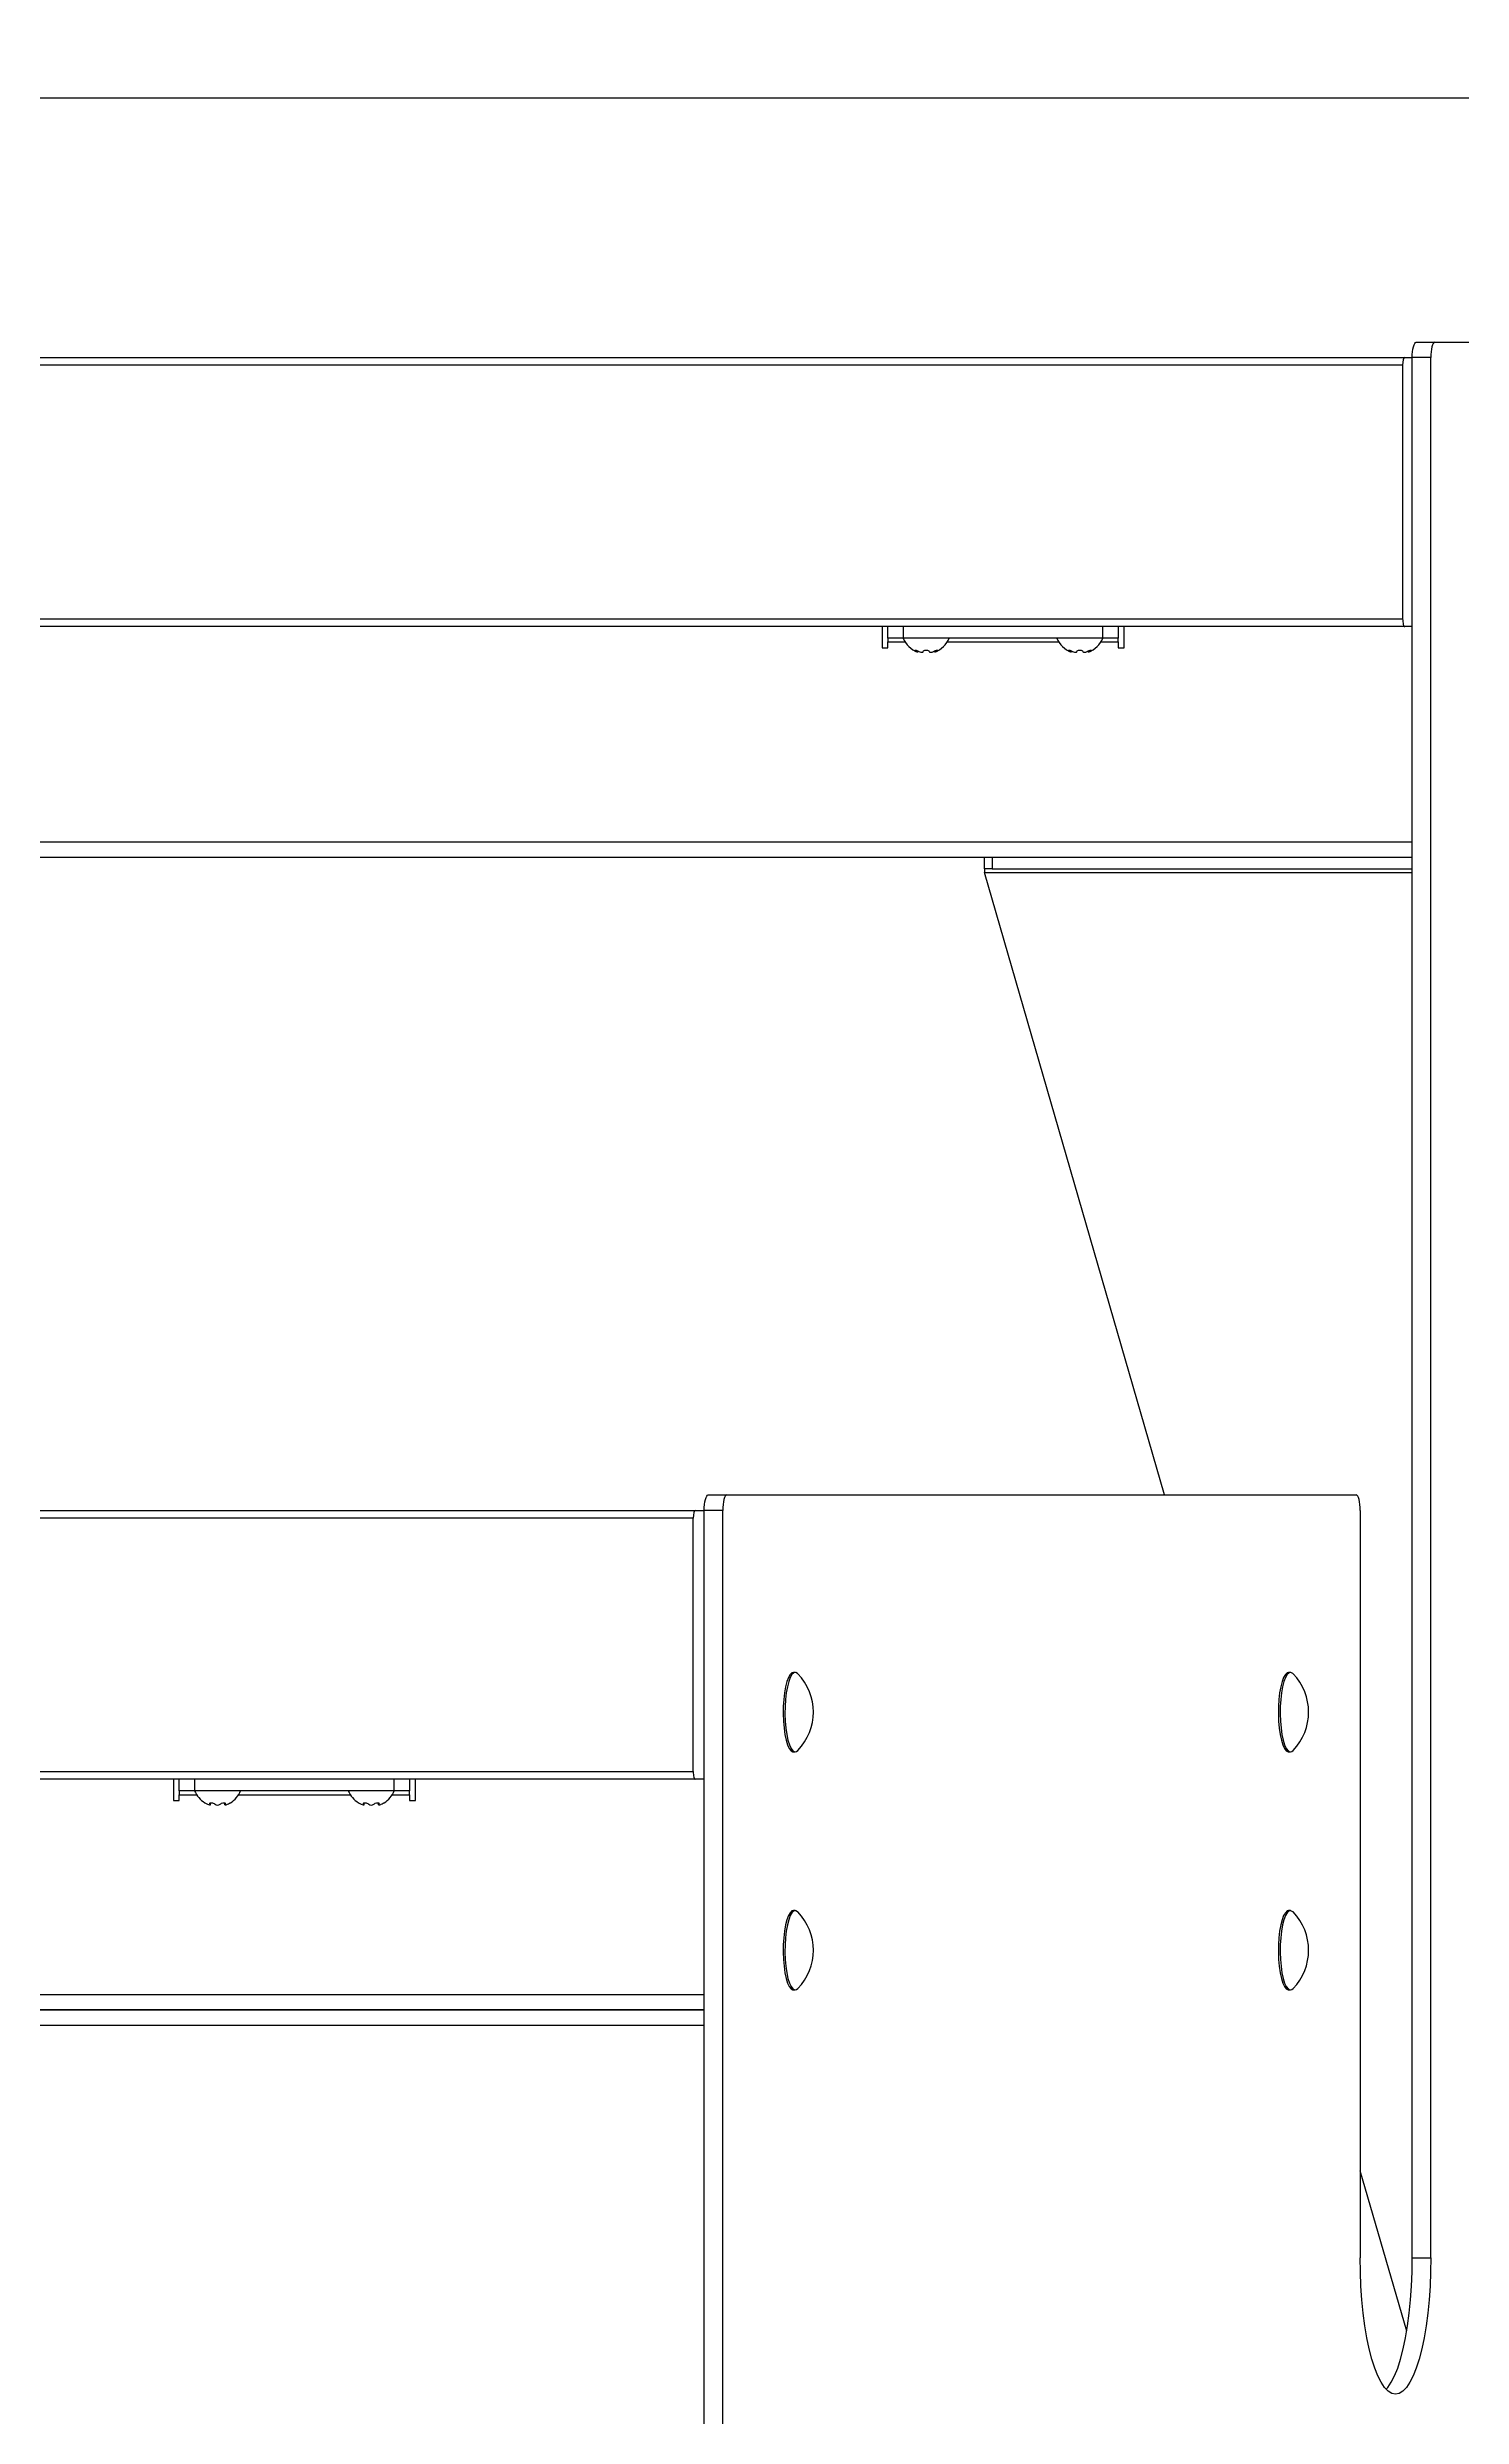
# Model space of a CAD drawing. Header units: millimetres. Extents: x 11758 to 17968, y 3782 to 8272.
# Drawn here: x 15870 to 16238, y 7168 to 7785 of the extents above; entities that cross this region are included whole.
import ezdxf

# ---------------------------------------------------------------- set-up
doc = ezdxf.new("R2010")
doc.units = ezdxf.units.MM
doc.header["$LTSCALE"] = 0.1
doc.layers.add('Nekreslit', color=6, linetype='Continuous', plot=False)
doc.styles.add('SEACAD_Arial', font='arial.ttf', dxfattribs={"width": 0.8})
doc.dimstyles.new('ISO-25', dxfattribs={"dimtxt": 1.6, "dimasz": 2, "dimexe": 0.5, "dimexo": 1.5, "dimtad": 1, "dimdec": 0, "dimtxsty": 'SEACAD_Arial', "dimcen": 2, "dimadec": 0, "dimazin": 0, "dimtfac": 1, "dimtdec": 0, "dimtmove": 0, "dimatfit": 3, "dimfxl": 1, "dimarcsym": 0})

# ---------------------------------------------------------------- blocks, each defined once
blk = doc.blocks.new('*D36')
at = {"color": 0, "lineweight": -2, "transparency": 16777216}
for p, q in [((14711.07, 7734.25), (14711.07, 7834.64)), ((16395.62, 7734.25), (16395.62, 7834.64)), ((14751.07, 7824.64), (16355.62, 7824.64))]:
    blk.add_line(p, q, dxfattribs=at)
at = {"color": 0, "transparency": 16777216}
for points in [[(14751.07, 7831.31), (14751.07, 7817.98), (14711.07, 7824.64)], [(16355.62, 7831.31), (16355.62, 7817.98), (16395.62, 7824.64)]]:
    blk.add_solid(points, dxfattribs=at)
at = {"layer": 'Defpoints', "color": 0, "transparency": 16777216}
for p in [(16395.62, 7824.64), (14711.07, 7704.25), (16395.62, 7704.25)]:
    blk.add_point(p, dxfattribs=at)
at = {"color": 0, "transparency": 16777216, "insert": (15553.35, 7853.48), "char_height": 32, "attachment_point": 5, "style": 'SEACAD_Arial'}
blk.add_mtext('1685', dxfattribs=at)

msp = doc.modelspace()

# ---------------------------------------------------------------- linework, layer by layer
for p, q in [((16225.93, 7708.25), (16230.76, 7708.25)), ((16230.76, 7708.25), (16394.59, 7708.25)), ((14884.3, 7704.25), (16222.93, 7704.25)), ((16222.4, 7702.25), (14884.83, 7702.25)), ((16222.4, 7636.25), (16222.4, 7702.25)), ((16222.93, 7704.25), (16224.89, 7704.25)), ((16229.72, 7704.25), (16224.89, 7704.25)), ((16224.89, 7209.75), (16224.89, 7704.25)), ((16229.72, 7209.75), (16229.72, 7704.25)), ((16222.93, 7634.25), (14884.3, 7634.25)), ((14884.83, 7636.25), (16222.4, 7636.25)), ((16086.88, 7634.25), (16086.88, 7628.75)), ((16088.38, 7631.25), (16088.38, 7634.25)), ((16092.38, 7634.25), (16092.38, 7631.25)), ((16144.38, 7631.25), (16144.38, 7634.25)), ((16148.38, 7634.25), (16148.38, 7631.25)), ((16149.88, 7628.75), (16149.88, 7634.25)), ((16224.89, 7634.25), (16222.93, 7634.25)), ((16086.88, 7628.75), (16088.38, 7628.75)), ((16092.38, 7631.25), (16088.38, 7631.25)), ((16088.38, 7631.25), (16088.38, 7630.25)), ((16088.38, 7628.75), (16088.38, 7630.25)), ((16088.38, 7630.25), (16092.91, 7630.25)), ((16144.38, 7631.25), (16092.38, 7631.25)), ((16095.75, 7627.77), (16095.75, 7628.09)), ((16095.75, 7627.77), (16095.75, 7628.09)), ((16095.75, 7627.77), (16095.75, 7627.77)), ((16096.13, 7627.57), (16096.13, 7627.95)), ((16096.5, 7627.77), (16096.5, 7627.77)), ((16097.63, 7627.77), (16097.63, 7627.77)), ((16099.13, 7627.77), (16099.13, 7627.77)), ((16100.25, 7627.77), (16100.25, 7627.77)), ((16100.63, 7627.95), (16100.63, 7627.57)), ((16101, 7627.77), (16101, 7628.09)), ((16101, 7627.77), (16101, 7628.09)), ((16101, 7627.77), (16101, 7627.77)), ((16103.84, 7630.25), (16132.91, 7630.25)), ((16135.75, 7627.77), (16135.75, 7628.09)), ((16135.75, 7627.77), (16135.75, 7628.09)), ((16135.75, 7627.77), (16135.75, 7627.77)), ((16136.13, 7627.57), (16136.13, 7627.95)), ((16136.5, 7627.77), (16136.5, 7627.77)), ((16137.63, 7627.77), (16137.63, 7627.77)), ((16139.13, 7627.77), (16139.13, 7627.77)), ((16140.25, 7627.77), (16140.25, 7627.77)), ((16140.63, 7627.95), (16140.63, 7627.57)), ((16141, 7627.77), (16141, 7628.09)), ((16141, 7627.77), (16141, 7628.09)), ((16141, 7627.77), (16141, 7627.77)), ((16143.84, 7630.25), (16148.38, 7630.25)), ((16148.38, 7631.25), (16144.38, 7631.25)), ((16148.38, 7630.25), (16148.38, 7631.25)), ((16148.38, 7630.25), (16148.38, 7628.75)), ((16148.38, 7628.75), (16149.88, 7628.75)), ((14881.81, 7578.25), (16224.89, 7578.25)), ((14881.81, 7574.25), (16224.89, 7574.25)), ((16113.52, 7571.25), (16113.52, 7574.25)), ((16115.52, 7574.25), (16115.52, 7571.25)), ((16115.52, 7571.25), (16113.52, 7571.25)), ((16113.52, 7571.25), (16113.52, 7570.25)), ((16160.42, 7408.25), (16113.52, 7570.25)), ((16113.52, 7570.25), (16224.89, 7570.25)), ((16115.52, 7571.25), (16224.89, 7571.25)), ((16041.65, 7408.25), (16046.48, 7408.25)), ((16046.48, 7408.25), (16210.31, 7408.25)), ((15068.65, 7404.25), (16038.28, 7404.25)), ((16037.75, 7402.25), (15069.18, 7402.25)), ((16037.75, 7336.25), (16037.75, 7402.25)), ((16038.28, 7404.25), (16040.61, 7404.25)), ((16045.44, 7404.25), (16040.61, 7404.25)), ((16040.61, 6909.75), (16040.61, 7404.25)), ((16045.44, 6909.75), (16045.44, 7404.25)), ((16211.34, 7404.25), (16211.34, 7209.75)), ((16064.29, 7362.07), (16063.82, 7362.07)), ((16193.18, 7362.07), (16192.71, 7362.07)), ((16063.82, 7341.42), (16064.29, 7341.42)), ((16192.71, 7341.42), (16193.18, 7341.42)), ((16038.28, 7334.25), (15068.65, 7334.25)), ((15069.18, 7336.25), (16037.75, 7336.25)), ((15902.43, 7334.25), (15902.43, 7328.75)), ((15903.93, 7331.25), (15903.93, 7334.25)), ((15907.93, 7334.25), (15907.93, 7331.25)), ((15959.93, 7331.25), (15959.93, 7334.25)), ((15963.93, 7334.25), (15963.93, 7331.25)), ((15965.43, 7328.75), (15965.43, 7334.25)), ((16040.61, 7334.25), (16038.28, 7334.25)), ((15902.43, 7328.75), (15903.93, 7328.75)), ((15907.93, 7331.25), (15903.93, 7331.25)), ((15903.93, 7331.25), (15903.93, 7330.25)), ((15903.93, 7328.75), (15903.93, 7330.25)), ((15903.93, 7330.25), (15908.46, 7330.25)), ((15959.93, 7331.25), (15907.93, 7331.25)), ((15911.33, 7327.77), (15911.33, 7327.77)), ((15911.98, 7327.77), (15911.98, 7328.08)), ((15911.98, 7327.77), (15911.98, 7328.08)), ((15911.98, 7327.77), (15911.98, 7327.77)), ((15912.08, 7327.62), (15912.08, 7328.12)), ((15913.28, 7327.77), (15913.28, 7327.77)), ((15914.58, 7327.77), (15914.58, 7327.77)), ((15915.77, 7328.12), (15915.77, 7327.63)), ((15915.87, 7327.77), (15915.87, 7328.09)), ((15915.88, 7327.77), (15915.87, 7327.77)), ((15915.88, 7327.77), (15915.88, 7328.09)), ((15916.52, 7327.77), (15916.53, 7327.77)), ((15919.39, 7330.25), (15948.46, 7330.25)), ((15951.33, 7327.77), (15951.33, 7327.77)), ((15951.98, 7327.77), (15951.98, 7328.08)), ((15951.98, 7327.77), (15951.98, 7328.08)), ((15951.98, 7327.77), (15951.98, 7327.77)), ((15952.08, 7327.62), (15952.08, 7328.12)), ((15953.28, 7327.77), (15953.28, 7327.77)), ((15954.58, 7327.77), (15954.58, 7327.77)), ((15955.77, 7328.12), (15955.77, 7327.63)), ((15955.87, 7327.77), (15955.87, 7328.09)), ((15955.88, 7327.77), (15955.87, 7327.77)), ((15955.88, 7327.77), (15955.88, 7328.09)), ((15956.52, 7327.77), (15956.53, 7327.77)), ((15959.39, 7330.25), (15963.93, 7330.25)), ((15963.93, 7331.25), (15959.93, 7331.25)), ((15963.93, 7330.25), (15963.93, 7331.25)), ((15963.93, 7330.25), (15963.93, 7328.75)), ((15963.93, 7328.75), (15965.43, 7328.75)), ((16064.29, 7300.07), (16063.82, 7300.07)), ((16193.18, 7300.07), (16192.71, 7300.07)), ((15066.09, 7278.25), (16040.61, 7278.25)), ((16063.82, 7279.42), (16064.29, 7279.42)), ((16192.71, 7279.42), (16193.18, 7279.42)), ((15066.09, 7274.25), (16040.61, 7274.25)), ((16040.61, 7274.25), (15789.43, 7274.25)), ((15789.43, 7270.25), (16040.61, 7270.25)), ((16223.44, 7190.59), (16211.34, 7232.36)), ((16224.89, 7209.75), (16229.72, 7209.75))]:
    msp.add_line(p, q)
at = {"flags": 128}
for points in [[(16224.89, 7704.25), (16224.91, 7705.03), (16224.97, 7705.78), (16225.07, 7706.47), (16225.19, 7707.08), (16225.35, 7707.58), (16225.53, 7707.95), (16225.72, 7708.17), (16225.93, 7708.25)], [(16230.76, 7708.25), (16230.55, 7708.17), (16230.36, 7707.95), (16230.18, 7707.58), (16230.02, 7707.08), (16229.9, 7706.47), (16229.8, 7705.78), (16229.74, 7705.03), (16229.72, 7704.25)], [(16095.75, 7627.77), (16095.54, 7627.9), (16095.41, 7628.02), (16095.38, 7628.1), (16095.44, 7628.14), (16095.56, 7628.13), (16095.73, 7628.09), (16095.94, 7628.03), (16096.18, 7627.93), (16096.43, 7627.81), (16096.5, 7627.77)], [(16096.5, 7627.77), (16096.74, 7627.67), (16097, 7627.59), (16097.24, 7627.57), (16097.41, 7627.58), (16097.54, 7627.63), (16097.61, 7627.71), (16097.63, 7627.77)], [(16097.63, 7627.77), (16097.68, 7627.9), (16097.83, 7628.02), (16098.05, 7628.1), (16098.29, 7628.14), (16098.53, 7628.13), (16098.74, 7628.09), (16098.92, 7628.03), (16099.05, 7627.93), (16099.12, 7627.81), (16099.13, 7627.77)], [(16099.13, 7627.77), (16099.17, 7627.67), (16099.3, 7627.59), (16099.49, 7627.57), (16099.69, 7627.58), (16099.91, 7627.63), (16100.13, 7627.71), (16100.25, 7627.77)], [(16100.25, 7627.77), (16100.51, 7627.9), (16100.79, 7628.02), (16101.05, 7628.1), (16101.23, 7628.14), (16101.34, 7628.13), (16101.38, 7628.09), (16101.35, 7628.03), (16101.25, 7627.93), (16101.07, 7627.81), (16101, 7627.77)], [(16101, 7627.77), (16100.81, 7627.67), (16100.67, 7627.59), (16100.63, 7627.57), (16100.63, 7627.57)], [(16135.75, 7627.77), (16135.54, 7627.9), (16135.41, 7628.02), (16135.38, 7628.1), (16135.44, 7628.14), (16135.56, 7628.13), (16135.73, 7628.09), (16135.94, 7628.03), (16136.18, 7627.93), (16136.43, 7627.81), (16136.5, 7627.77)], [(16136.5, 7627.77), (16136.74, 7627.67), (16137, 7627.59), (16137.24, 7627.57), (16137.41, 7627.58), (16137.54, 7627.63), (16137.61, 7627.71), (16137.63, 7627.77)], [(16137.63, 7627.77), (16137.68, 7627.9), (16137.83, 7628.02), (16138.05, 7628.1), (16138.29, 7628.14), (16138.53, 7628.13), (16138.74, 7628.09), (16138.92, 7628.03), (16139.05, 7627.93), (16139.12, 7627.81), (16139.13, 7627.77)], [(16139.13, 7627.77), (16139.17, 7627.67), (16139.3, 7627.59), (16139.49, 7627.57), (16139.69, 7627.58), (16139.91, 7627.63), (16140.13, 7627.71), (16140.25, 7627.77)], [(16140.25, 7627.77), (16140.51, 7627.9), (16140.79, 7628.02), (16141.05, 7628.1), (16141.23, 7628.14), (16141.34, 7628.13), (16141.38, 7628.09), (16141.35, 7628.03), (16141.25, 7627.93), (16141.07, 7627.81), (16141, 7627.77)], [(16141, 7627.77), (16140.81, 7627.67), (16140.67, 7627.59), (16140.63, 7627.57), (16140.63, 7627.57)], [(16040.61, 7404.25), (16040.63, 7405.03), (16040.69, 7405.78), (16040.79, 7406.47), (16040.92, 7407.08), (16041.07, 7407.58), (16041.25, 7407.95), (16041.45, 7408.17), (16041.65, 7408.25)], [(16046.48, 7408.25), (16046.28, 7408.17), (16046.08, 7407.95), (16045.9, 7407.58), (16045.75, 7407.08), (16045.62, 7406.47), (16045.52, 7405.78), (16045.46, 7405.03), (16045.44, 7404.25)], [(16211.34, 7404.25), (16211.33, 7405.03), (16211.27, 7405.78), (16211.17, 7406.47), (16211.04, 7407.08), (16210.88, 7407.58), (16210.71, 7407.95), (16210.51, 7408.17), (16210.31, 7408.25)], [(16063.82, 7362.07), (16063.45, 7361.98), (16062.97, 7361.54), (16062.52, 7360.77), (16062.11, 7359.69), (16061.77, 7358.35), (16061.49, 7356.77), (16061.29, 7355.03), (16061.17, 7353.18), (16061.15, 7351.27), (16061.22, 7349.39), (16061.38, 7347.58), (16061.62, 7345.91), (16061.93, 7344.45)], [(16064.98, 7361.73), (16064.9, 7361.8), (16064.42, 7362.06), (16063.92, 7361.98), (16063.44, 7361.54), (16062.99, 7360.77), (16062.59, 7359.69), (16062.24, 7358.35), (16061.96, 7356.77), (16061.76, 7355.03), (16061.65, 7353.18), (16061.62, 7351.27), (16061.69, 7349.39), (16061.85, 7347.58), (16062.09, 7345.91), (16062.4, 7344.45)], [(16192.71, 7362.07), (16192.34, 7361.98), (16191.86, 7361.54), (16191.41, 7360.77), (16191.01, 7359.69), (16190.66, 7358.35), (16190.38, 7356.77), (16190.18, 7355.03), (16190.07, 7353.18), (16190.04, 7351.27), (16190.11, 7349.39), (16190.27, 7347.58), (16190.51, 7345.91), (16190.82, 7344.45)], [(16193.87, 7361.73), (16193.8, 7361.8), (16193.31, 7362.06), (16192.82, 7361.98), (16192.34, 7361.54), (16191.88, 7360.77), (16191.48, 7359.69), (16191.13, 7358.35), (16190.85, 7356.77), (16190.65, 7355.03), (16190.54, 7353.18), (16190.52, 7351.27), (16190.58, 7349.39), (16190.74, 7347.58), (16190.98, 7345.91), (16191.29, 7344.45)], [(16061.93, 7344.45), (16062.31, 7343.23), (16062.74, 7342.3), (16063.21, 7341.7), (16063.7, 7341.44), (16063.82, 7341.42)], [(16062.4, 7344.45), (16062.78, 7343.23), (16063.21, 7342.3), (16063.68, 7341.7), (16064.17, 7341.44), (16064.66, 7341.52), (16064.98, 7341.77)], [(16190.82, 7344.45), (16191.2, 7343.23), (16191.63, 7342.3), (16192.1, 7341.7), (16192.59, 7341.44), (16192.71, 7341.42)], [(16191.29, 7344.45), (16191.67, 7343.23), (16192.11, 7342.3), (16192.57, 7341.7), (16193.06, 7341.44), (16193.55, 7341.52), (16193.87, 7341.77)], [(15911.33, 7327.77), (15911.58, 7327.67), (15911.81, 7327.59), (15911.97, 7327.57), (15912.06, 7327.58), (15912.08, 7327.63), (15912.03, 7327.71), (15911.98, 7327.77)], [(15911.98, 7327.77), (15911.89, 7327.9), (15911.9, 7328.02), (15912, 7328.1), (15912.18, 7328.14), (15912.39, 7328.13), (15912.61, 7328.09), (15912.83, 7328.03), (15913.05, 7327.93), (15913.23, 7327.81), (15913.28, 7327.77)], [(15914.58, 7327.77), (15914.76, 7327.9), (15915, 7328.02), (15915.28, 7328.1), (15915.53, 7328.14), (15915.72, 7328.13), (15915.87, 7328.09), (15915.95, 7328.03), (15915.97, 7327.93), (15915.91, 7327.81), (15915.88, 7327.77)], [(15915.87, 7327.77), (15915.79, 7327.67), (15915.79, 7327.59), (15915.87, 7327.57), (15916, 7327.58), (15916.18, 7327.63), (15916.39, 7327.71), (15916.52, 7327.77)], [(15916.53, 7327.77), (15916.8, 7327.9), (15917.04, 7328.02), (15917.2, 7328.1), (15917.27, 7328.14), (15917.27, 7328.14)], [(15951.33, 7327.77), (15951.58, 7327.67), (15951.81, 7327.59), (15951.97, 7327.57), (15952.06, 7327.58), (15952.08, 7327.63), (15952.03, 7327.71), (15951.98, 7327.77)], [(15951.98, 7327.77), (15951.89, 7327.9), (15951.9, 7328.02), (15952, 7328.1), (15952.18, 7328.14), (15952.39, 7328.13), (15952.61, 7328.09), (15952.83, 7328.03), (15953.05, 7327.93), (15953.23, 7327.81), (15953.28, 7327.77)], [(15954.58, 7327.77), (15954.76, 7327.9), (15955, 7328.02), (15955.28, 7328.1), (15955.53, 7328.14), (15955.72, 7328.13), (15955.87, 7328.09), (15955.95, 7328.03), (15955.97, 7327.93), (15955.91, 7327.81), (15955.88, 7327.77)], [(15955.87, 7327.77), (15955.79, 7327.67), (15955.79, 7327.59), (15955.87, 7327.57), (15956, 7327.58), (15956.18, 7327.63), (15956.39, 7327.71), (15956.52, 7327.77)], [(15956.53, 7327.77), (15956.8, 7327.9), (15957.04, 7328.02), (15957.2, 7328.1), (15957.27, 7328.14), (15957.27, 7328.14)], [(16063.82, 7300.07), (16063.45, 7299.98), (16062.97, 7299.54), (16062.52, 7298.77), (16062.11, 7297.69), (16061.77, 7296.35), (16061.49, 7294.77), (16061.29, 7293.03), (16061.17, 7291.18), (16061.15, 7289.27), (16061.22, 7287.39), (16061.38, 7285.58), (16061.62, 7283.91), (16061.93, 7282.45)], [(16064.98, 7299.73), (16064.9, 7299.8), (16064.42, 7300.06), (16063.92, 7299.98), (16063.44, 7299.54), (16062.99, 7298.77), (16062.59, 7297.69), (16062.24, 7296.35), (16061.96, 7294.77), (16061.76, 7293.03), (16061.65, 7291.18), (16061.62, 7289.27), (16061.69, 7287.39), (16061.85, 7285.58), (16062.09, 7283.91), (16062.4, 7282.45)], [(16192.71, 7300.07), (16192.34, 7299.98), (16191.86, 7299.54), (16191.41, 7298.77), (16191.01, 7297.69), (16190.66, 7296.35), (16190.38, 7294.77), (16190.18, 7293.03), (16190.07, 7291.18), (16190.04, 7289.27), (16190.11, 7287.39), (16190.27, 7285.58), (16190.51, 7283.91), (16190.82, 7282.45)], [(16193.87, 7299.73), (16193.8, 7299.8), (16193.31, 7300.06), (16192.82, 7299.98), (16192.34, 7299.54), (16191.88, 7298.77), (16191.48, 7297.69), (16191.13, 7296.35), (16190.85, 7294.77), (16190.65, 7293.03), (16190.54, 7291.18), (16190.52, 7289.27), (16190.58, 7287.39), (16190.74, 7285.58), (16190.98, 7283.91), (16191.29, 7282.45)], [(16061.93, 7282.45), (16062.31, 7281.23), (16062.74, 7280.3), (16063.21, 7279.7), (16063.7, 7279.44), (16063.82, 7279.42)], [(16062.4, 7282.45), (16062.78, 7281.23), (16063.21, 7280.3), (16063.68, 7279.7), (16064.17, 7279.44), (16064.66, 7279.52), (16064.98, 7279.77)], [(16190.82, 7282.45), (16191.2, 7281.23), (16191.63, 7280.3), (16192.1, 7279.7), (16192.59, 7279.44), (16192.71, 7279.42)], [(16191.29, 7282.45), (16191.67, 7281.23), (16192.11, 7280.3), (16192.57, 7279.7), (16193.06, 7279.44), (16193.55, 7279.52), (16193.87, 7279.77)], [(16220.53, 7174.25), (16219.57, 7174.44), (16218.62, 7175.03), (16217.69, 7175.99), (16216.8, 7177.32), (16215.94, 7179.01), (16215.13, 7181.03), (16214.39, 7183.37), (16213.7, 7186), (16213.1, 7188.88), (16212.58, 7192), (16212.14, 7195.31), (16211.79, 7198.78), (16211.55, 7202.37), (16211.4, 7206.04), (16211.34, 7209.75)], [(16218.12, 7175.5), (16218.54, 7175.99), (16219.44, 7177.32), (16220.3, 7179.01), (16221.1, 7181.03), (16221.85, 7183.37), (16222.53, 7186), (16223.14, 7188.88), (16223.66, 7192), (16224.1, 7195.31), (16224.44, 7198.78), (16224.69, 7202.37), (16224.84, 7206.04), (16224.89, 7209.75)], [(16229.72, 7209.75), (16229.67, 7206.04), (16229.52, 7202.37), (16229.27, 7198.78), (16228.93, 7195.31), (16228.49, 7192), (16227.97, 7188.88), (16227.36, 7186), (16226.68, 7183.37), (16225.93, 7181.03), (16225.13, 7179.01), (16224.27, 7177.32), (16223.37, 7175.99), (16222.44, 7175.03), (16221.49, 7174.44), (16220.53, 7174.25)]]:
    msp.add_lwpolyline(points, dxfattribs=at)
for centre, radius, start, end in [((16098.8, 7634.04), 7, 203.46499, 247.57144), ((16197.95, 7812.71), 211.3, 241.07466, 241.19), ((16097.96, 7634.04), 7, 292.48639, 336.53501), ((16138.8, 7634.04), 7, 203.46499, 247.57144), ((16237.95, 7812.71), 211.3, 241.07466, 241.19), ((16137.96, 7634.04), 7, 292.48639, 336.53501), ((16054.69, 7351.75), 14.33, 315.89177, 44.10823), ((16183.58, 7351.75), 14.33, 315.89177, 44.10823), ((15914.35, 7334.04), 7, 203.46499, 237.45183), ((15937.84, 7383.17), 61.41, 243.649, 244.41859), ((15913.93, 7328.62), 1.07, 232.44293, 307.55707), ((15913.51, 7334.04), 7, 302.4934, 336.53501), ((15954.35, 7334.04), 7, 203.46499, 237.45183), ((15977.84, 7383.17), 61.41, 243.649, 244.41859), ((15953.93, 7328.62), 1.07, 232.44293, 307.55707), ((15953.51, 7334.04), 7, 302.4934, 336.53501), ((16054.69, 7289.75), 14.33, 315.89177, 44.10823), ((16183.58, 7289.75), 14.33, 315.89177, 44.10823)]:
    msp.add_arc(centre, radius, start, end)
for centre, start_param, end_param in [((16222.93, 7702.25), 0, 1.570796), ((16222.93, 7636.25), 1.570796, 3.141593), ((16038.28, 7402.25), 0, 1.570796), ((16038.28, 7336.25), 1.570796, 3.141593)]:
    msp.add_ellipse(centre, major_axis=(0, 2), ratio=0.267949, start_param=start_param, end_param=end_param)
at = {"layer": 'Nekreslit'}
msp.add_lwpolyline([(11957.86, 3781.7), (16568.18, 3781.7), (16568.18, 7771.75), (11957.86, 7771.75)], close=True, dxfattribs=at)

# ---------------------------------------------------------------- dimensions: what is measured, and where the dimension line sits
dim = msp.add_linear_dim(base=(16395.62, 7824.64), p1=(14711.07, 7704.25), p2=(16395.62, 7704.25), dimstyle='ISO-25')
dim.commit()
dim.dimension.update_dxf_attribs({"geometry": '*D36', "text_midpoint": (15553.35, 7853.48)})

doc.saveas('drawing.dxf')
